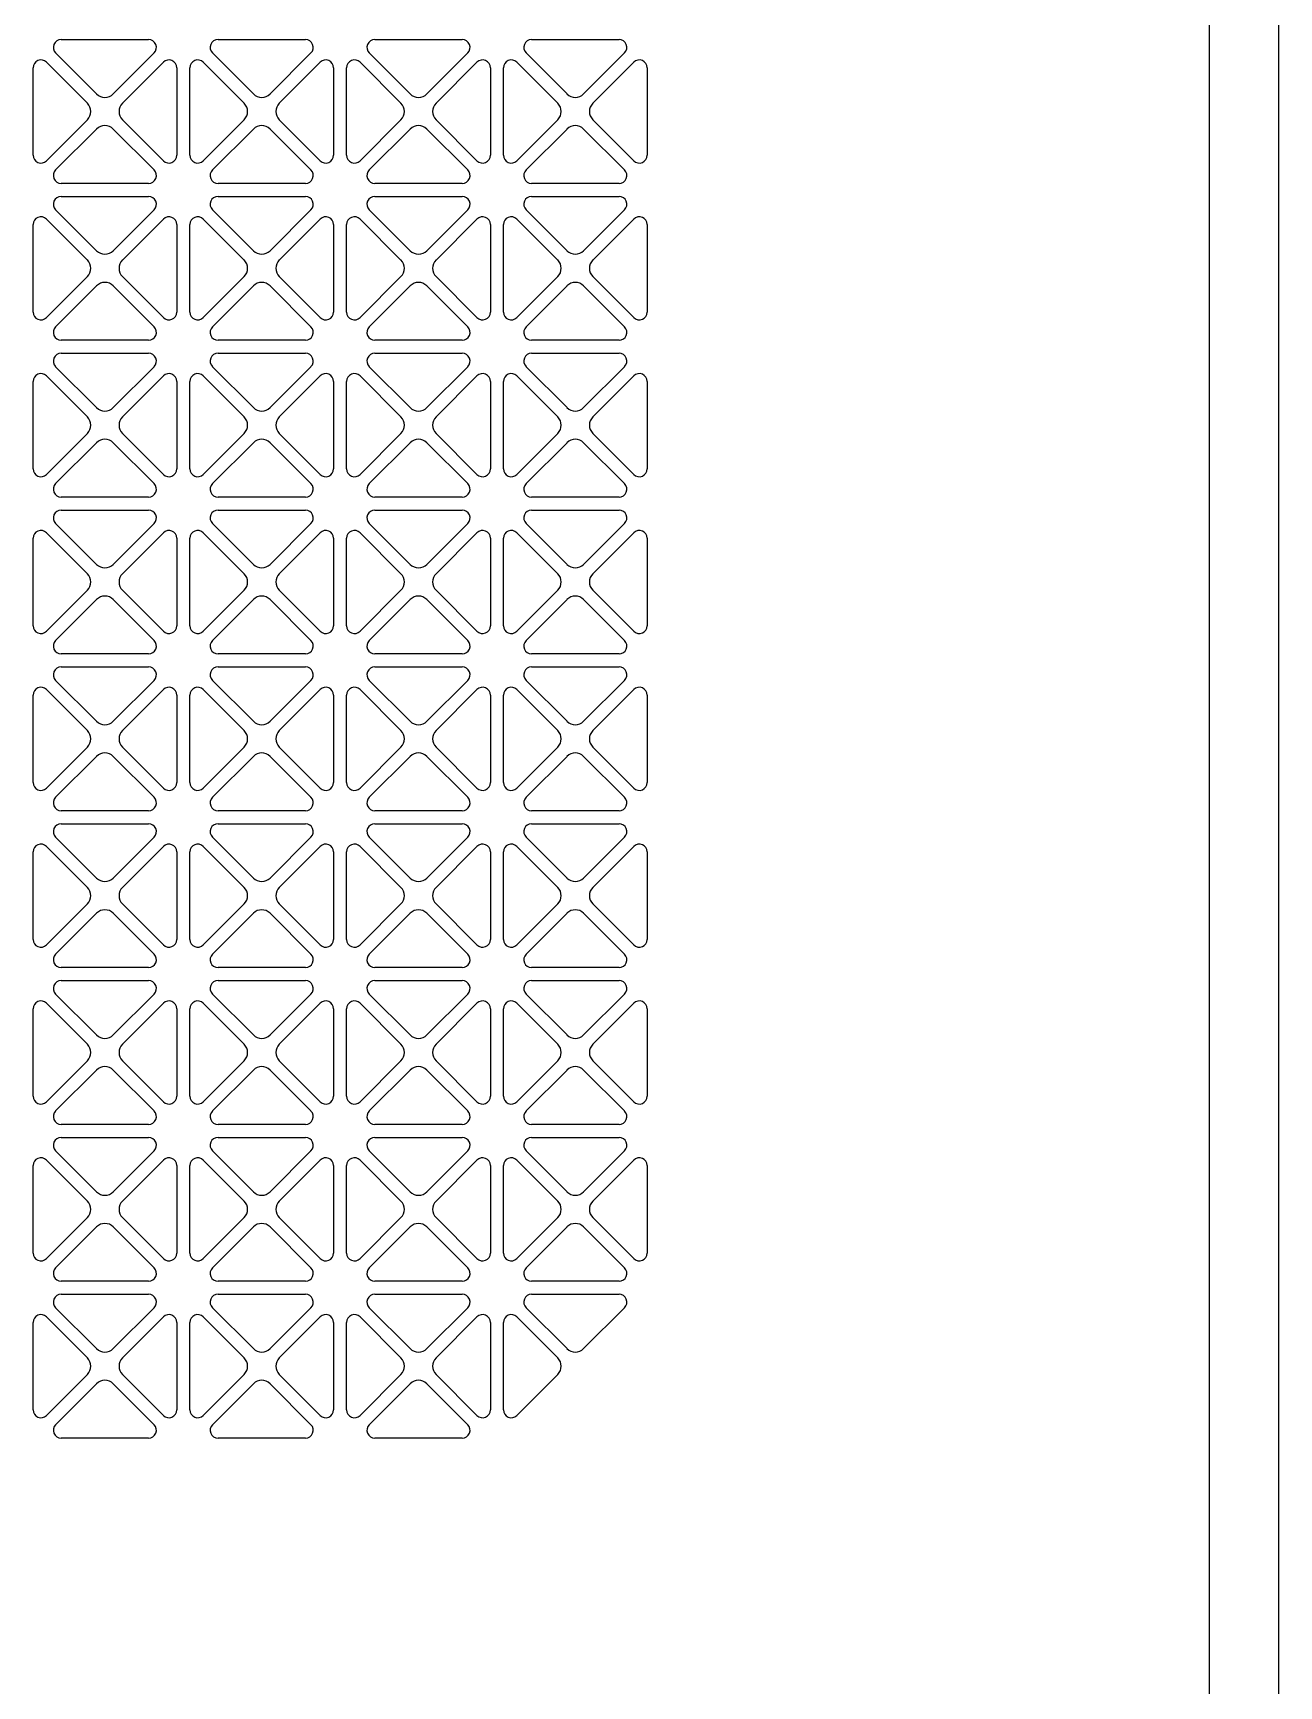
# Model space of a CAD drawing. Header units: millimetres. Extents: x 0 to 87554, y -20854 to 20404.
# Drawn here: x 50268.5 to 50459.2, y -3852.6 to -3599.7 of the extents above; entities that cross this region are included whole.
import ezdxf

# ---------------------------------------------------------------- set-up
doc = ezdxf.new("R2010")
doc.units = ezdxf.units.MM
doc.layers.get('0').update_dxf_attribs({"lineweight": 15})
for name, color, linetype in [('4215-12655_1_0', 7, 'Continuous'), ('4215-12661_1_0', 7, 'Continuous'), ('WANGKONG_0', 7, 'Continuous')]:
    doc.layers.add(name, color=color, linetype=linetype)

# ---------------------------------------------------------------- blocks, each defined once
blk = doc.blocks.new('e4tggg')
at = {"layer": '4215-12655_1_0', "color": 87, "linetype": 'Continuous'}
blk.add_line((1312.01, -712.7), (1312.01, 299.4), dxfattribs=at)
at = {"layer": '4215-12661_1_0', "color": 87, "linetype": 'Continuous'}
blk.add_line((1301.31, 300.8), (1301.31, -1712.2), dxfattribs=at)
at = {"layer": 'WANGKONG_0', "color": 87, "linetype": 'Continuous'}
for p, q in [((1125.62, 44.8), (1139, 44.8)), ((1149.62, 44.8), (1163, 44.8)), ((1173.62, 44.8), (1187, 44.8)), ((1197.62, 44.8), (1211, 44.8)), ((1121.31, 27.11), (1121.31, 40.49)), ((1123.36, 41.34), (1129.62, 35.07)), ((1131.04, 36.49), (1124.77, 42.75)), ((1139.85, 42.75), (1133.58, 36.49)), ((1135, 35.07), (1141.26, 41.34)), ((1143.31, 40.49), (1143.31, 27.11)), ((1145.31, 27.11), (1145.31, 40.49)), ((1147.36, 41.34), (1153.62, 35.07)), ((1155.04, 36.49), (1148.77, 42.75)), ((1163.85, 42.75), (1157.58, 36.49)), ((1159, 35.07), (1165.26, 41.34)), ((1167.31, 40.49), (1167.31, 27.11)), ((1169.31, 27.11), (1169.31, 40.49)), ((1171.36, 41.34), (1177.62, 35.07)), ((1179.04, 36.49), (1172.77, 42.75)), ((1187.85, 42.75), (1181.58, 36.49)), ((1183, 35.07), (1189.26, 41.34)), ((1191.31, 40.49), (1191.31, 27.11)), ((1193.31, 27.11), (1193.31, 40.49)), ((1195.36, 41.34), (1201.62, 35.07)), ((1203.04, 36.49), (1196.77, 42.75)), ((1211.85, 42.75), (1205.58, 36.49)), ((1207, 35.07), (1213.26, 41.34)), ((1215.31, 40.49), (1215.31, 27.11)), ((1129.62, 32.53), (1123.36, 26.26)), ((1124.77, 24.85), (1131.04, 31.11)), ((1133.58, 31.11), (1139.85, 24.85)), ((1141.26, 26.26), (1135, 32.53)), ((1153.62, 32.53), (1147.36, 26.26)), ((1148.77, 24.85), (1155.04, 31.11)), ((1157.58, 31.11), (1163.85, 24.85)), ((1165.26, 26.26), (1159, 32.53)), ((1177.62, 32.53), (1171.36, 26.26)), ((1172.77, 24.85), (1179.04, 31.11)), ((1181.58, 31.11), (1187.85, 24.85)), ((1189.26, 26.26), (1183, 32.53)), ((1201.62, 32.53), (1195.36, 26.26)), ((1196.77, 24.85), (1203.04, 31.11)), ((1205.58, 31.11), (1211.85, 24.85)), ((1213.26, 26.26), (1207, 32.53)), ((1139, 22.8), (1125.62, 22.8)), ((1163, 22.8), (1149.62, 22.8)), ((1187, 22.8), (1173.62, 22.8)), ((1211, 22.8), (1197.62, 22.8)), ((1125.62, 20.8), (1139, 20.8)), ((1149.62, 20.8), (1163, 20.8)), ((1173.62, 20.8), (1187, 20.8)), ((1197.62, 20.8), (1211, 20.8)), ((1131.04, 12.49), (1124.77, 18.75)), ((1139.85, 18.75), (1133.58, 12.49)), ((1155.04, 12.49), (1148.77, 18.75)), ((1163.85, 18.75), (1157.58, 12.49)), ((1179.04, 12.49), (1172.77, 18.75)), ((1187.85, 18.75), (1181.58, 12.49)), ((1203.04, 12.49), (1196.77, 18.75)), ((1211.85, 18.75), (1205.58, 12.49)), ((1121.31, 3.11), (1121.31, 16.49)), ((1123.36, 17.34), (1129.62, 11.07)), ((1135, 11.07), (1141.26, 17.34)), ((1143.31, 16.49), (1143.31, 3.11)), ((1145.31, 3.11), (1145.31, 16.49)), ((1147.36, 17.34), (1153.62, 11.07)), ((1159, 11.07), (1165.26, 17.34)), ((1167.31, 16.49), (1167.31, 3.11)), ((1169.31, 3.11), (1169.31, 16.49)), ((1171.36, 17.34), (1177.62, 11.07)), ((1183, 11.07), (1189.26, 17.34)), ((1191.31, 16.49), (1191.31, 3.11)), ((1193.31, 3.11), (1193.31, 16.49)), ((1195.36, 17.34), (1201.62, 11.07)), ((1207, 11.07), (1213.26, 17.34)), ((1215.31, 16.49), (1215.31, 3.11)), ((1129.62, 8.53), (1123.36, 2.26)), ((1141.26, 2.26), (1135, 8.53)), ((1153.62, 8.53), (1147.36, 2.26)), ((1165.26, 2.26), (1159, 8.53)), ((1177.62, 8.53), (1171.36, 2.26)), ((1189.26, 2.26), (1183, 8.53)), ((1201.62, 8.53), (1195.36, 2.26)), ((1213.26, 2.26), (1207, 8.53)), ((1124.77, 0.85), (1131.04, 7.11)), ((1133.58, 7.11), (1139.85, 0.85)), ((1148.77, 0.85), (1155.04, 7.11)), ((1157.58, 7.11), (1163.85, 0.85)), ((1172.77, 0.85), (1179.04, 7.11)), ((1181.58, 7.11), (1187.85, 0.85)), ((1196.77, 0.85), (1203.04, 7.11)), ((1205.58, 7.11), (1211.85, 0.85)), ((1139, -1.2), (1125.62, -1.2)), ((1163, -1.2), (1149.62, -1.2)), ((1187, -1.2), (1173.62, -1.2)), ((1211, -1.2), (1197.62, -1.2)), ((1125.62, -3.2), (1139, -3.2)), ((1149.62, -3.2), (1163, -3.2)), ((1173.62, -3.2), (1187, -3.2)), ((1197.62, -3.2), (1211, -3.2)), ((1121.31, -20.89), (1121.31, -7.51)), ((1123.36, -6.66), (1129.62, -12.93)), ((1131.04, -11.51), (1124.77, -5.25)), ((1139.85, -5.25), (1133.58, -11.51)), ((1135, -12.93), (1141.26, -6.66)), ((1143.31, -7.51), (1143.31, -20.89)), ((1145.31, -20.89), (1145.31, -7.51)), ((1147.36, -6.66), (1153.62, -12.93)), ((1155.04, -11.51), (1148.77, -5.25)), ((1163.85, -5.25), (1157.58, -11.51)), ((1159, -12.93), (1165.26, -6.66)), ((1167.31, -7.51), (1167.31, -20.89)), ((1169.31, -20.89), (1169.31, -7.51)), ((1171.36, -6.66), (1177.62, -12.93)), ((1179.04, -11.51), (1172.77, -5.25)), ((1187.85, -5.25), (1181.58, -11.51)), ((1183, -12.93), (1189.26, -6.66)), ((1191.31, -7.51), (1191.31, -20.89)), ((1193.31, -20.89), (1193.31, -7.51)), ((1195.36, -6.66), (1201.62, -12.93)), ((1203.04, -11.51), (1196.77, -5.25)), ((1211.85, -5.25), (1205.58, -11.51)), ((1207, -12.93), (1213.26, -6.66)), ((1215.31, -7.51), (1215.31, -20.89)), ((1129.62, -15.47), (1123.36, -21.74)), ((1124.77, -23.15), (1131.04, -16.89)), ((1133.58, -16.89), (1139.85, -23.15)), ((1141.26, -21.74), (1135, -15.47)), ((1153.62, -15.47), (1147.36, -21.74)), ((1148.77, -23.15), (1155.04, -16.89)), ((1157.58, -16.89), (1163.85, -23.15)), ((1165.26, -21.74), (1159, -15.47)), ((1177.62, -15.47), (1171.36, -21.74)), ((1172.77, -23.15), (1179.04, -16.89)), ((1181.58, -16.89), (1187.85, -23.15)), ((1189.26, -21.74), (1183, -15.47)), ((1201.62, -15.47), (1195.36, -21.74)), ((1196.77, -23.15), (1203.04, -16.89)), ((1205.58, -16.89), (1211.85, -23.15)), ((1213.26, -21.74), (1207, -15.47)), ((1139, -25.2), (1125.62, -25.2)), ((1163, -25.2), (1149.62, -25.2)), ((1187, -25.2), (1173.62, -25.2)), ((1211, -25.2), (1197.62, -25.2)), ((1125.62, -27.2), (1139, -27.2)), ((1149.62, -27.2), (1163, -27.2)), ((1173.62, -27.2), (1187, -27.2)), ((1197.62, -27.2), (1211, -27.2)), ((1131.04, -35.51), (1124.77, -29.25)), ((1139.85, -29.25), (1133.58, -35.51)), ((1155.04, -35.51), (1148.77, -29.25)), ((1163.85, -29.25), (1157.58, -35.51)), ((1179.04, -35.51), (1172.77, -29.25)), ((1187.85, -29.25), (1181.58, -35.51)), ((1203.04, -35.51), (1196.77, -29.25)), ((1211.85, -29.25), (1205.58, -35.51)), ((1121.31, -44.89), (1121.31, -31.51)), ((1123.36, -30.66), (1129.62, -36.93)), ((1135, -36.93), (1141.26, -30.66)), ((1143.31, -31.51), (1143.31, -44.89)), ((1145.31, -44.89), (1145.31, -31.51)), ((1147.36, -30.66), (1153.62, -36.93)), ((1159, -36.93), (1165.26, -30.66)), ((1167.31, -31.51), (1167.31, -44.89)), ((1169.31, -44.89), (1169.31, -31.51)), ((1171.36, -30.66), (1177.62, -36.93)), ((1183, -36.93), (1189.26, -30.66)), ((1191.31, -31.51), (1191.31, -44.89)), ((1193.31, -44.89), (1193.31, -31.51)), ((1195.36, -30.66), (1201.62, -36.93)), ((1207, -36.93), (1213.26, -30.66)), ((1215.31, -31.51), (1215.31, -44.89)), ((1129.62, -39.47), (1123.36, -45.74)), ((1141.26, -45.74), (1135, -39.47)), ((1153.62, -39.47), (1147.36, -45.74)), ((1165.26, -45.74), (1159, -39.47)), ((1177.62, -39.47), (1171.36, -45.74)), ((1189.26, -45.74), (1183, -39.47)), ((1201.62, -39.47), (1195.36, -45.74)), ((1213.26, -45.74), (1207, -39.47)), ((1124.77, -47.15), (1131.04, -40.89)), ((1133.58, -40.89), (1139.85, -47.15)), ((1148.77, -47.15), (1155.04, -40.89)), ((1157.58, -40.89), (1163.85, -47.15)), ((1172.77, -47.15), (1179.04, -40.89)), ((1181.58, -40.89), (1187.85, -47.15)), ((1196.77, -47.15), (1203.04, -40.89)), ((1205.58, -40.89), (1211.85, -47.15)), ((1139, -49.2), (1125.62, -49.2)), ((1163, -49.2), (1149.62, -49.2)), ((1187, -49.2), (1173.62, -49.2)), ((1211, -49.2), (1197.62, -49.2)), ((1125.62, -51.2), (1139, -51.2)), ((1149.62, -51.2), (1163, -51.2)), ((1173.62, -51.2), (1187, -51.2)), ((1197.62, -51.2), (1211, -51.2)), ((1121.31, -68.89), (1121.31, -55.51)), ((1123.36, -54.66), (1129.62, -60.93)), ((1131.04, -59.51), (1124.77, -53.25)), ((1139.85, -53.25), (1133.58, -59.51)), ((1135, -60.93), (1141.26, -54.66)), ((1143.31, -55.51), (1143.31, -68.89)), ((1145.31, -68.89), (1145.31, -55.51)), ((1147.36, -54.66), (1153.62, -60.93)), ((1155.04, -59.51), (1148.77, -53.25)), ((1163.85, -53.25), (1157.58, -59.51)), ((1159, -60.93), (1165.26, -54.66)), ((1167.31, -55.51), (1167.31, -68.89)), ((1169.31, -68.89), (1169.31, -55.51)), ((1171.36, -54.66), (1177.62, -60.93)), ((1179.04, -59.51), (1172.77, -53.25)), ((1187.85, -53.25), (1181.58, -59.51)), ((1183, -60.93), (1189.26, -54.66)), ((1191.31, -55.51), (1191.31, -68.89)), ((1193.31, -68.89), (1193.31, -55.51)), ((1195.36, -54.66), (1201.62, -60.93)), ((1203.04, -59.51), (1196.77, -53.25)), ((1211.85, -53.25), (1205.58, -59.51)), ((1207, -60.93), (1213.26, -54.66)), ((1215.31, -55.51), (1215.31, -68.89)), ((1129.62, -63.47), (1123.36, -69.74)), ((1124.77, -71.15), (1131.04, -64.89)), ((1133.58, -64.89), (1139.85, -71.15)), ((1141.26, -69.74), (1135, -63.47)), ((1153.62, -63.47), (1147.36, -69.74)), ((1148.77, -71.15), (1155.04, -64.89)), ((1157.58, -64.89), (1163.85, -71.15)), ((1165.26, -69.74), (1159, -63.47)), ((1177.62, -63.47), (1171.36, -69.74)), ((1172.77, -71.15), (1179.04, -64.89)), ((1181.58, -64.89), (1187.85, -71.15)), ((1189.26, -69.74), (1183, -63.47)), ((1201.62, -63.47), (1195.36, -69.74)), ((1196.77, -71.15), (1203.04, -64.89)), ((1205.58, -64.89), (1211.85, -71.15)), ((1213.26, -69.74), (1207, -63.47)), ((1139, -73.2), (1125.62, -73.2)), ((1163, -73.2), (1149.62, -73.2)), ((1187, -73.2), (1173.62, -73.2)), ((1211, -73.2), (1197.62, -73.2)), ((1125.62, -75.2), (1139, -75.2)), ((1149.62, -75.2), (1163, -75.2)), ((1173.62, -75.2), (1187, -75.2)), ((1197.62, -75.2), (1211, -75.2)), ((1131.04, -83.51), (1124.77, -77.25)), ((1139.85, -77.25), (1133.58, -83.51)), ((1155.04, -83.51), (1148.77, -77.25)), ((1163.85, -77.25), (1157.58, -83.51)), ((1179.04, -83.51), (1172.77, -77.25)), ((1187.85, -77.25), (1181.58, -83.51)), ((1203.04, -83.51), (1196.77, -77.25)), ((1211.85, -77.25), (1205.58, -83.51)), ((1121.31, -92.89), (1121.31, -79.51)), ((1123.36, -78.66), (1129.62, -84.93)), ((1135, -84.93), (1141.26, -78.66)), ((1143.31, -79.51), (1143.31, -92.89)), ((1145.31, -92.89), (1145.31, -79.51)), ((1147.36, -78.66), (1153.62, -84.93)), ((1159, -84.93), (1165.26, -78.66)), ((1167.31, -79.51), (1167.31, -92.89)), ((1169.31, -92.89), (1169.31, -79.51)), ((1171.36, -78.66), (1177.62, -84.93)), ((1183, -84.93), (1189.26, -78.66)), ((1191.31, -79.51), (1191.31, -92.89)), ((1193.31, -92.89), (1193.31, -79.51)), ((1195.36, -78.66), (1201.62, -84.93)), ((1207, -84.93), (1213.26, -78.66)), ((1215.31, -79.51), (1215.31, -92.89)), ((1129.62, -87.47), (1123.36, -93.74)), ((1141.26, -93.74), (1135, -87.47)), ((1153.62, -87.47), (1147.36, -93.74)), ((1165.26, -93.74), (1159, -87.47)), ((1177.62, -87.47), (1171.36, -93.74)), ((1189.26, -93.74), (1183, -87.47)), ((1201.62, -87.47), (1195.36, -93.74)), ((1213.26, -93.74), (1207, -87.47)), ((1124.77, -95.15), (1131.04, -88.89)), ((1133.58, -88.89), (1139.85, -95.15)), ((1148.77, -95.15), (1155.04, -88.89)), ((1157.58, -88.89), (1163.85, -95.15)), ((1172.77, -95.15), (1179.04, -88.89)), ((1181.58, -88.89), (1187.85, -95.15)), ((1196.77, -95.15), (1203.04, -88.89)), ((1205.58, -88.89), (1211.85, -95.15)), ((1139, -97.2), (1125.62, -97.2)), ((1163, -97.2), (1149.62, -97.2)), ((1187, -97.2), (1173.62, -97.2)), ((1211, -97.2), (1197.62, -97.2)), ((1125.62, -99.2), (1139, -99.2)), ((1149.62, -99.2), (1163, -99.2)), ((1173.62, -99.2), (1187, -99.2)), ((1197.62, -99.2), (1211, -99.2)), ((1121.31, -116.89), (1121.31, -103.51)), ((1123.36, -102.66), (1129.62, -108.93)), ((1131.04, -107.51), (1124.77, -101.25)), ((1139.85, -101.25), (1133.58, -107.51)), ((1135, -108.93), (1141.26, -102.66)), ((1143.31, -103.51), (1143.31, -116.89)), ((1145.31, -116.89), (1145.31, -103.51)), ((1147.36, -102.66), (1153.62, -108.93)), ((1155.04, -107.51), (1148.77, -101.25)), ((1163.85, -101.25), (1157.58, -107.51)), ((1159, -108.93), (1165.26, -102.66)), ((1167.31, -103.51), (1167.31, -116.89)), ((1169.31, -116.89), (1169.31, -103.51)), ((1171.36, -102.66), (1177.62, -108.93)), ((1179.04, -107.51), (1172.77, -101.25)), ((1187.85, -101.25), (1181.58, -107.51)), ((1183, -108.93), (1189.26, -102.66)), ((1191.31, -103.51), (1191.31, -116.89)), ((1193.31, -116.89), (1193.31, -103.51)), ((1195.36, -102.66), (1201.62, -108.93)), ((1203.04, -107.51), (1196.77, -101.25)), ((1211.85, -101.25), (1205.58, -107.51)), ((1207, -108.93), (1213.26, -102.66)), ((1215.31, -103.51), (1215.31, -116.89)), ((1129.62, -111.47), (1123.36, -117.74)), ((1124.77, -119.15), (1131.04, -112.89)), ((1133.58, -112.89), (1139.85, -119.15)), ((1141.26, -117.74), (1135, -111.47)), ((1153.62, -111.47), (1147.36, -117.74)), ((1148.77, -119.15), (1155.04, -112.89)), ((1157.58, -112.89), (1163.85, -119.15)), ((1165.26, -117.74), (1159, -111.47)), ((1177.62, -111.47), (1171.36, -117.74)), ((1172.77, -119.15), (1179.04, -112.89)), ((1181.58, -112.89), (1187.85, -119.15)), ((1189.26, -117.74), (1183, -111.47)), ((1201.62, -111.47), (1195.36, -117.74)), ((1196.77, -119.15), (1203.04, -112.89)), ((1205.58, -112.89), (1211.85, -119.15)), ((1213.26, -117.74), (1207, -111.47)), ((1139, -121.2), (1125.62, -121.2)), ((1163, -121.2), (1149.62, -121.2)), ((1187, -121.2), (1173.62, -121.2)), ((1211, -121.2), (1197.62, -121.2)), ((1125.62, -123.2), (1139, -123.2)), ((1149.62, -123.2), (1163, -123.2)), ((1173.62, -123.2), (1187, -123.2)), ((1197.62, -123.2), (1211, -123.2)), ((1131.04, -131.51), (1124.77, -125.25)), ((1139.85, -125.25), (1133.58, -131.51)), ((1155.04, -131.51), (1148.77, -125.25)), ((1163.85, -125.25), (1157.58, -131.51)), ((1179.04, -131.51), (1172.77, -125.25)), ((1187.85, -125.25), (1181.58, -131.51)), ((1203.04, -131.51), (1196.77, -125.25)), ((1211.85, -125.25), (1205.58, -131.51)), ((1121.31, -140.89), (1121.31, -127.51)), ((1123.36, -126.66), (1129.62, -132.93)), ((1135, -132.93), (1141.26, -126.66)), ((1143.31, -127.51), (1143.31, -140.89)), ((1145.31, -140.89), (1145.31, -127.51)), ((1147.36, -126.66), (1153.62, -132.93)), ((1159, -132.93), (1165.26, -126.66)), ((1167.31, -127.51), (1167.31, -140.89)), ((1169.31, -140.89), (1169.31, -127.51)), ((1171.36, -126.66), (1177.62, -132.93)), ((1183, -132.93), (1189.26, -126.66)), ((1191.31, -127.51), (1191.31, -140.89)), ((1193.31, -140.89), (1193.31, -127.51)), ((1195.36, -126.66), (1201.62, -132.93)), ((1207, -132.93), (1213.26, -126.66)), ((1215.31, -127.51), (1215.31, -140.89)), ((1129.62, -135.47), (1123.36, -141.74)), ((1141.26, -141.74), (1135, -135.47)), ((1153.62, -135.47), (1147.36, -141.74)), ((1165.26, -141.74), (1159, -135.47)), ((1177.62, -135.47), (1171.36, -141.74)), ((1189.26, -141.74), (1183, -135.47)), ((1201.62, -135.47), (1195.36, -141.74)), ((1213.26, -141.74), (1207, -135.47)), ((1124.77, -143.15), (1131.04, -136.89)), ((1133.58, -136.89), (1139.85, -143.15)), ((1148.77, -143.15), (1155.04, -136.89)), ((1157.58, -136.89), (1163.85, -143.15)), ((1172.77, -143.15), (1179.04, -136.89)), ((1181.58, -136.89), (1187.85, -143.15)), ((1196.77, -143.15), (1203.04, -136.89)), ((1205.58, -136.89), (1211.85, -143.15)), ((1139, -145.2), (1125.62, -145.2)), ((1163, -145.2), (1149.62, -145.2)), ((1187, -145.2), (1173.62, -145.2)), ((1211, -145.2), (1197.62, -145.2)), ((1125.62, -147.2), (1139, -147.2)), ((1149.62, -147.2), (1163, -147.2)), ((1173.62, -147.2), (1187, -147.2)), ((1197.62, -147.2), (1211, -147.2)), ((1121.31, -164.89), (1121.31, -151.51)), ((1123.36, -150.66), (1129.62, -156.93)), ((1131.04, -155.51), (1124.77, -149.25)), ((1139.85, -149.25), (1133.58, -155.51)), ((1135, -156.93), (1141.26, -150.66)), ((1143.31, -151.51), (1143.31, -164.89)), ((1145.31, -164.89), (1145.31, -151.51)), ((1147.36, -150.66), (1153.62, -156.93)), ((1155.04, -155.51), (1148.77, -149.25)), ((1163.85, -149.25), (1157.58, -155.51)), ((1159, -156.93), (1165.26, -150.66)), ((1167.31, -151.51), (1167.31, -164.89)), ((1169.31, -164.89), (1169.31, -151.51)), ((1171.36, -150.66), (1177.62, -156.93)), ((1179.04, -155.51), (1172.77, -149.25)), ((1187.85, -149.25), (1181.58, -155.51)), ((1183, -156.93), (1189.26, -150.66)), ((1191.31, -151.51), (1191.31, -164.89)), ((1193.31, -164.89), (1193.31, -151.51)), ((1195.36, -150.66), (1201.62, -156.93)), ((1203.04, -155.51), (1196.77, -149.25)), ((1211.85, -149.25), (1205.58, -155.51)), ((1129.62, -159.47), (1123.36, -165.74)), ((1124.77, -167.15), (1131.04, -160.89)), ((1133.58, -160.89), (1139.85, -167.15)), ((1141.26, -165.74), (1135, -159.47)), ((1153.62, -159.47), (1147.36, -165.74)), ((1148.77, -167.15), (1155.04, -160.89)), ((1157.58, -160.89), (1163.85, -167.15)), ((1165.26, -165.74), (1159, -159.47)), ((1177.62, -159.47), (1171.36, -165.74)), ((1172.77, -167.15), (1179.04, -160.89)), ((1181.58, -160.89), (1187.85, -167.15)), ((1189.26, -165.74), (1183, -159.47)), ((1201.62, -159.47), (1195.36, -165.74)), ((1139, -169.2), (1125.62, -169.2)), ((1163, -169.2), (1149.62, -169.2)), ((1187, -169.2), (1173.62, -169.2))]:
    blk.add_line(p, q, dxfattribs=at)
for centre, radius, start, end in [((1125.62, 43.6), 1.2, 90, 225), ((1139, 43.6), 1.2, 315, 90), ((1149.62, 43.6), 1.2, 90, 225), ((1163, 43.6), 1.2, 315, 90), ((1173.62, 43.6), 1.2, 90, 225), ((1187, 43.6), 1.2, 315, 90), ((1197.62, 43.6), 1.2, 90, 225), ((1211, 43.6), 1.2, 315, 90), ((1122.51, 40.49), 1.2, 45, 180), ((1142.11, 40.49), 1.2, 0, 135), ((1146.51, 40.49), 1.2, 45, 180), ((1166.11, 40.49), 1.2, 0, 135), ((1170.51, 40.49), 1.2, 45, 180), ((1190.11, 40.49), 1.2, 0, 135), ((1194.51, 40.49), 1.2, 45, 180), ((1214.11, 40.49), 1.2, 0, 135), ((1132.31, 37.76), 1.8, 225, 315), ((1156.31, 37.76), 1.8, 225, 315), ((1180.31, 37.76), 1.8, 225, 315), ((1204.31, 37.76), 1.8, 225, 315), ((1128.35, 33.8), 1.8, 315, 45), ((1136.27, 33.8), 1.8, 135, 225), ((1152.35, 33.8), 1.8, 315, 45), ((1160.27, 33.8), 1.8, 135, 225), ((1176.35, 33.8), 1.8, 315, 45), ((1184.27, 33.8), 1.8, 135, 225), ((1200.35, 33.8), 1.8, 315, 45), ((1208.27, 33.8), 1.8, 135, 225), ((1132.31, 29.84), 1.8, 45, 135), ((1156.31, 29.84), 1.8, 45, 135), ((1180.31, 29.84), 1.8, 45, 135), ((1204.31, 29.84), 1.8, 45, 135), ((1122.51, 27.11), 1.2, 180, 315), ((1142.11, 27.11), 1.2, 225, 0), ((1146.51, 27.11), 1.2, 180, 315), ((1166.11, 27.11), 1.2, 225, 0), ((1170.51, 27.11), 1.2, 180, 315), ((1190.11, 27.11), 1.2, 225, 0), ((1194.51, 27.11), 1.2, 180, 315), ((1214.11, 27.11), 1.2, 225, 0), ((1125.62, 24), 1.2, 135, 270), ((1139, 24), 1.2, 270, 45), ((1149.62, 24), 1.2, 135, 270), ((1163, 24), 1.2, 270, 45), ((1173.62, 24), 1.2, 135, 270), ((1187, 24), 1.2, 270, 45), ((1197.62, 24), 1.2, 135, 270), ((1211, 24), 1.2, 270, 45), ((1125.62, 19.6), 1.2, 90, 225), ((1139, 19.6), 1.2, 315, 90), ((1149.62, 19.6), 1.2, 90, 225), ((1163, 19.6), 1.2, 315, 90), ((1173.62, 19.6), 1.2, 90, 225), ((1187, 19.6), 1.2, 315, 90), ((1197.62, 19.6), 1.2, 90, 225), ((1211, 19.6), 1.2, 315, 90), ((1122.51, 16.49), 1.2, 45, 180), ((1142.11, 16.49), 1.2, 0, 135), ((1146.51, 16.49), 1.2, 45, 180), ((1166.11, 16.49), 1.2, 0, 135), ((1170.51, 16.49), 1.2, 45, 180), ((1190.11, 16.49), 1.2, 0, 135), ((1194.51, 16.49), 1.2, 45, 180), ((1214.11, 16.49), 1.2, 0, 135), ((1128.35, 9.8), 1.8, 315, 45), ((1132.31, 13.76), 1.8, 225, 315), ((1136.27, 9.8), 1.8, 135, 225), ((1152.35, 9.8), 1.8, 315, 45), ((1156.31, 13.76), 1.8, 225, 315), ((1160.27, 9.8), 1.8, 135, 225), ((1176.35, 9.8), 1.8, 315, 45), ((1180.31, 13.76), 1.8, 225, 315), ((1184.27, 9.8), 1.8, 135, 225), ((1200.35, 9.8), 1.8, 315, 45), ((1204.31, 13.76), 1.8, 225, 315), ((1208.27, 9.8), 1.8, 135, 225), ((1132.31, 5.84), 1.8, 45, 135), ((1156.31, 5.84), 1.8, 45, 135), ((1180.31, 5.84), 1.8, 45, 135), ((1204.31, 5.84), 1.8, 45, 135), ((1122.51, 3.11), 1.2, 180, 315), ((1142.11, 3.11), 1.2, 225, 0), ((1146.51, 3.11), 1.2, 180, 315), ((1166.11, 3.11), 1.2, 225, 0), ((1170.51, 3.11), 1.2, 180, 315), ((1190.11, 3.11), 1.2, 225, 0), ((1194.51, 3.11), 1.2, 180, 315), ((1214.11, 3.11), 1.2, 225, 0), ((1125.62, 0), 1.2, 135, 270), ((1139, 0), 1.2, 270, 45), ((1149.62, 0), 1.2, 135, 270), ((1163, 0), 1.2, 270, 45), ((1173.62, 0), 1.2, 135, 270), ((1187, 0), 1.2, 270, 45), ((1197.62, 0), 1.2, 135, 270), ((1211, 0), 1.2, 270, 45), ((1125.62, -4.4), 1.2, 90, 225), ((1139, -4.4), 1.2, 315, 90), ((1149.62, -4.4), 1.2, 90, 225), ((1163, -4.4), 1.2, 315, 90), ((1173.62, -4.4), 1.2, 90, 225), ((1187, -4.4), 1.2, 315, 90), ((1197.62, -4.4), 1.2, 90, 225), ((1211, -4.4), 1.2, 315, 90), ((1122.51, -7.51), 1.2, 45, 180), ((1142.11, -7.51), 1.2, 0, 135), ((1146.51, -7.51), 1.2, 45, 180), ((1166.11, -7.51), 1.2, 0, 135), ((1170.51, -7.51), 1.2, 45, 180), ((1190.11, -7.51), 1.2, 0, 135), ((1194.51, -7.51), 1.2, 45, 180), ((1214.11, -7.51), 1.2, 0, 135), ((1132.31, -10.24), 1.8, 225, 315), ((1156.31, -10.24), 1.8, 225, 315), ((1180.31, -10.24), 1.8, 225, 315), ((1204.31, -10.24), 1.8, 225, 315), ((1128.35, -14.2), 1.8, 315, 45), ((1136.27, -14.2), 1.8, 135, 225), ((1152.35, -14.2), 1.8, 315, 45), ((1160.27, -14.2), 1.8, 135, 225), ((1176.35, -14.2), 1.8, 315, 45), ((1184.27, -14.2), 1.8, 135, 225), ((1200.35, -14.2), 1.8, 315, 45), ((1208.27, -14.2), 1.8, 135, 225), ((1132.31, -18.16), 1.8, 45, 135), ((1156.31, -18.16), 1.8, 45, 135), ((1180.31, -18.16), 1.8, 45, 135), ((1204.31, -18.16), 1.8, 45, 135), ((1122.51, -20.89), 1.2, 180, 315), ((1142.11, -20.89), 1.2, 225, 0), ((1146.51, -20.89), 1.2, 180, 315), ((1166.11, -20.89), 1.2, 225, 0), ((1170.51, -20.89), 1.2, 180, 315), ((1190.11, -20.89), 1.2, 225, 0), ((1194.51, -20.89), 1.2, 180, 315), ((1214.11, -20.89), 1.2, 225, 0), ((1125.62, -24), 1.2, 135, 270), ((1139, -24), 1.2, 270, 45), ((1149.62, -24), 1.2, 135, 270), ((1163, -24), 1.2, 270, 45), ((1173.62, -24), 1.2, 135, 270), ((1187, -24), 1.2, 270, 45), ((1197.62, -24), 1.2, 135, 270), ((1211, -24), 1.2, 270, 45), ((1125.62, -28.4), 1.2, 90, 225), ((1139, -28.4), 1.2, 315, 90), ((1149.62, -28.4), 1.2, 90, 225), ((1163, -28.4), 1.2, 315, 90), ((1173.62, -28.4), 1.2, 90, 225), ((1187, -28.4), 1.2, 315, 90), ((1197.62, -28.4), 1.2, 90, 225), ((1211, -28.4), 1.2, 315, 90), ((1122.51, -31.51), 1.2, 45, 180), ((1142.11, -31.51), 1.2, 0, 135), ((1146.51, -31.51), 1.2, 45, 180), ((1166.11, -31.51), 1.2, 0, 135), ((1170.51, -31.51), 1.2, 45, 180), ((1190.11, -31.51), 1.2, 0, 135), ((1194.51, -31.51), 1.2, 45, 180), ((1214.11, -31.51), 1.2, 0, 135), ((1128.35, -38.2), 1.8, 315, 45), ((1132.31, -34.24), 1.8, 225, 315), ((1136.27, -38.2), 1.8, 135, 225), ((1152.35, -38.2), 1.8, 315, 45), ((1156.31, -34.24), 1.8, 225, 315), ((1160.27, -38.2), 1.8, 135, 225), ((1176.35, -38.2), 1.8, 315, 45), ((1180.31, -34.24), 1.8, 225, 315), ((1184.27, -38.2), 1.8, 135, 225), ((1200.35, -38.2), 1.8, 315, 45), ((1204.31, -34.24), 1.8, 225, 315), ((1208.27, -38.2), 1.8, 135, 225), ((1132.31, -42.16), 1.8, 45, 135), ((1156.31, -42.16), 1.8, 45, 135), ((1180.31, -42.16), 1.8, 45, 135), ((1204.31, -42.16), 1.8, 45, 135), ((1122.51, -44.89), 1.2, 180, 315), ((1142.11, -44.89), 1.2, 225, 0), ((1146.51, -44.89), 1.2, 180, 315), ((1166.11, -44.89), 1.2, 225, 0), ((1170.51, -44.89), 1.2, 180, 315), ((1190.11, -44.89), 1.2, 225, 0), ((1194.51, -44.89), 1.2, 180, 315), ((1214.11, -44.89), 1.2, 225, 0), ((1125.62, -48), 1.2, 135, 270), ((1139, -48), 1.2, 270, 45), ((1149.62, -48), 1.2, 135, 270), ((1163, -48), 1.2, 270, 45), ((1173.62, -48), 1.2, 135, 270), ((1187, -48), 1.2, 270, 45), ((1197.62, -48), 1.2, 135, 270), ((1211, -48), 1.2, 270, 45), ((1125.62, -52.4), 1.2, 90, 225), ((1139, -52.4), 1.2, 315, 90), ((1149.62, -52.4), 1.2, 90, 225), ((1163, -52.4), 1.2, 315, 90), ((1173.62, -52.4), 1.2, 90, 225), ((1187, -52.4), 1.2, 315, 90), ((1197.62, -52.4), 1.2, 90, 225), ((1211, -52.4), 1.2, 315, 90), ((1122.51, -55.51), 1.2, 45, 180), ((1142.11, -55.51), 1.2, 0, 135), ((1146.51, -55.51), 1.2, 45, 180), ((1166.11, -55.51), 1.2, 0, 135), ((1170.51, -55.51), 1.2, 45, 180), ((1190.11, -55.51), 1.2, 0, 135), ((1194.51, -55.51), 1.2, 45, 180), ((1214.11, -55.51), 1.2, 0, 135), ((1132.31, -58.24), 1.8, 225, 315), ((1156.31, -58.24), 1.8, 225, 315), ((1180.31, -58.24), 1.8, 225, 315), ((1204.31, -58.24), 1.8, 225, 315), ((1128.35, -62.2), 1.8, 315, 45), ((1136.27, -62.2), 1.8, 135, 225), ((1152.35, -62.2), 1.8, 315, 45), ((1160.27, -62.2), 1.8, 135, 225), ((1176.35, -62.2), 1.8, 315, 45), ((1184.27, -62.2), 1.8, 135, 225), ((1200.35, -62.2), 1.8, 315, 45), ((1208.27, -62.2), 1.8, 135, 225), ((1132.31, -66.16), 1.8, 45, 135), ((1156.31, -66.16), 1.8, 45, 135), ((1180.31, -66.16), 1.8, 45, 135), ((1204.31, -66.16), 1.8, 45, 135), ((1122.51, -68.89), 1.2, 180, 315), ((1142.11, -68.89), 1.2, 225, 0), ((1146.51, -68.89), 1.2, 180, 315), ((1166.11, -68.89), 1.2, 225, 0), ((1170.51, -68.89), 1.2, 180, 315), ((1190.11, -68.89), 1.2, 225, 0), ((1194.51, -68.89), 1.2, 180, 315), ((1214.11, -68.89), 1.2, 225, 0), ((1125.62, -72), 1.2, 135, 270), ((1139, -72), 1.2, 270, 45), ((1149.62, -72), 1.2, 135, 270), ((1163, -72), 1.2, 270, 45), ((1173.62, -72), 1.2, 135, 270), ((1187, -72), 1.2, 270, 45), ((1197.62, -72), 1.2, 135, 270), ((1211, -72), 1.2, 270, 45), ((1125.62, -76.4), 1.2, 90, 225), ((1139, -76.4), 1.2, 315, 90), ((1149.62, -76.4), 1.2, 90, 225), ((1163, -76.4), 1.2, 315, 90), ((1173.62, -76.4), 1.2, 90, 225), ((1187, -76.4), 1.2, 315, 90), ((1197.62, -76.4), 1.2, 90, 225), ((1211, -76.4), 1.2, 315, 90), ((1122.51, -79.51), 1.2, 45, 180), ((1142.11, -79.51), 1.2, 0, 135), ((1146.51, -79.51), 1.2, 45, 180), ((1166.11, -79.51), 1.2, 0, 135), ((1170.51, -79.51), 1.2, 45, 180), ((1190.11, -79.51), 1.2, 0, 135), ((1194.51, -79.51), 1.2, 45, 180), ((1214.11, -79.51), 1.2, 0, 135), ((1128.35, -86.2), 1.8, 315, 45), ((1132.31, -82.24), 1.8, 225, 315), ((1136.27, -86.2), 1.8, 135, 225), ((1152.35, -86.2), 1.8, 315, 45), ((1156.31, -82.24), 1.8, 225, 315), ((1160.27, -86.2), 1.8, 135, 225), ((1176.35, -86.2), 1.8, 315, 45), ((1180.31, -82.24), 1.8, 225, 315), ((1184.27, -86.2), 1.8, 135, 225), ((1200.35, -86.2), 1.8, 315, 45), ((1204.31, -82.24), 1.8, 225, 315), ((1208.27, -86.2), 1.8, 135, 225), ((1132.31, -90.16), 1.8, 45, 135), ((1156.31, -90.16), 1.8, 45, 135), ((1180.31, -90.16), 1.8, 45, 135), ((1204.31, -90.16), 1.8, 45, 135), ((1122.51, -92.89), 1.2, 180, 315), ((1142.11, -92.89), 1.2, 225, 0), ((1146.51, -92.89), 1.2, 180, 315), ((1166.11, -92.89), 1.2, 225, 0), ((1170.51, -92.89), 1.2, 180, 315), ((1190.11, -92.89), 1.2, 225, 0), ((1194.51, -92.89), 1.2, 180, 315), ((1214.11, -92.89), 1.2, 225, 0), ((1125.62, -96), 1.2, 135, 270), ((1139, -96), 1.2, 270, 45), ((1149.62, -96), 1.2, 135, 270), ((1163, -96), 1.2, 270, 45), ((1173.62, -96), 1.2, 135, 270), ((1187, -96), 1.2, 270, 45), ((1197.62, -96), 1.2, 135, 270), ((1211, -96), 1.2, 270, 45), ((1125.62, -100.4), 1.2, 90, 225), ((1139, -100.4), 1.2, 315, 90), ((1149.62, -100.4), 1.2, 90, 225), ((1163, -100.4), 1.2, 315, 90), ((1173.62, -100.4), 1.2, 90, 225), ((1187, -100.4), 1.2, 315, 90), ((1197.62, -100.4), 1.2, 90, 225), ((1211, -100.4), 1.2, 315, 90), ((1122.51, -103.51), 1.2, 45, 180), ((1142.11, -103.51), 1.2, 0, 135), ((1146.51, -103.51), 1.2, 45, 180), ((1166.11, -103.51), 1.2, 0, 135), ((1170.51, -103.51), 1.2, 45, 180), ((1190.11, -103.51), 1.2, 0, 135), ((1194.51, -103.51), 1.2, 45, 180), ((1214.11, -103.51), 1.2, 0, 135), ((1132.31, -106.24), 1.8, 225, 315), ((1156.31, -106.24), 1.8, 225, 315), ((1180.31, -106.24), 1.8, 225, 315), ((1204.31, -106.24), 1.8, 225, 315), ((1128.35, -110.2), 1.8, 315, 45), ((1136.27, -110.2), 1.8, 135, 225), ((1152.35, -110.2), 1.8, 315, 45), ((1160.27, -110.2), 1.8, 135, 225), ((1176.35, -110.2), 1.8, 315, 45), ((1184.27, -110.2), 1.8, 135, 225), ((1200.35, -110.2), 1.8, 315, 45), ((1208.27, -110.2), 1.8, 135, 225), ((1132.31, -114.16), 1.8, 45, 135), ((1156.31, -114.16), 1.8, 45, 135), ((1180.31, -114.16), 1.8, 45, 135), ((1204.31, -114.16), 1.8, 45, 135), ((1122.51, -116.89), 1.2, 180, 315), ((1142.11, -116.89), 1.2, 225, 0), ((1146.51, -116.89), 1.2, 180, 315), ((1166.11, -116.89), 1.2, 225, 0), ((1170.51, -116.89), 1.2, 180, 315), ((1190.11, -116.89), 1.2, 225, 0), ((1194.51, -116.89), 1.2, 180, 315), ((1214.11, -116.89), 1.2, 225, 0), ((1125.62, -120), 1.2, 135, 270), ((1139, -120), 1.2, 270, 45), ((1149.62, -120), 1.2, 135, 270), ((1163, -120), 1.2, 270, 45), ((1173.62, -120), 1.2, 135, 270), ((1187, -120), 1.2, 270, 45), ((1197.62, -120), 1.2, 135, 270), ((1211, -120), 1.2, 270, 45), ((1125.62, -124.4), 1.2, 90, 225), ((1139, -124.4), 1.2, 315, 90), ((1149.62, -124.4), 1.2, 90, 225), ((1163, -124.4), 1.2, 315, 90), ((1173.62, -124.4), 1.2, 90, 225), ((1187, -124.4), 1.2, 315, 90), ((1197.62, -124.4), 1.2, 90, 225), ((1211, -124.4), 1.2, 315, 90), ((1122.51, -127.51), 1.2, 45, 180), ((1142.11, -127.51), 1.2, 0, 135), ((1146.51, -127.51), 1.2, 45, 180), ((1166.11, -127.51), 1.2, 0, 135), ((1170.51, -127.51), 1.2, 45, 180), ((1190.11, -127.51), 1.2, 0, 135), ((1194.51, -127.51), 1.2, 45, 180), ((1214.11, -127.51), 1.2, 0, 135), ((1132.31, -130.24), 1.8, 225, 315), ((1156.31, -130.24), 1.8, 225, 315), ((1180.31, -130.24), 1.8, 225, 315), ((1204.31, -130.24), 1.8, 225, 315), ((1128.35, -134.2), 1.8, 315, 45), ((1136.27, -134.2), 1.8, 135, 225), ((1152.35, -134.2), 1.8, 315, 45), ((1160.27, -134.2), 1.8, 135, 225), ((1176.35, -134.2), 1.8, 315, 45), ((1184.27, -134.2), 1.8, 135, 225), ((1200.35, -134.2), 1.8, 315, 45), ((1208.27, -134.2), 1.8, 135, 225), ((1132.31, -138.16), 1.8, 45, 135), ((1156.31, -138.16), 1.8, 45, 135), ((1180.31, -138.16), 1.8, 45, 135), ((1204.31, -138.16), 1.8, 45, 135), ((1122.51, -140.89), 1.2, 180, 315), ((1142.11, -140.89), 1.2, 225, 0), ((1146.51, -140.89), 1.2, 180, 315), ((1166.11, -140.89), 1.2, 225, 0), ((1170.51, -140.89), 1.2, 180, 315), ((1190.11, -140.89), 1.2, 225, 0), ((1194.51, -140.89), 1.2, 180, 315), ((1214.11, -140.89), 1.2, 225, 0), ((1125.62, -144), 1.2, 135, 270), ((1139, -144), 1.2, 270, 45), ((1149.62, -144), 1.2, 135, 270), ((1163, -144), 1.2, 270, 45), ((1173.62, -144), 1.2, 135, 270), ((1187, -144), 1.2, 270, 45), ((1197.62, -144), 1.2, 135, 270), ((1211, -144), 1.2, 270, 45), ((1125.62, -148.4), 1.2, 90, 225), ((1139, -148.4), 1.2, 315, 90), ((1149.62, -148.4), 1.2, 90, 225), ((1163, -148.4), 1.2, 315, 90), ((1173.62, -148.4), 1.2, 90, 225), ((1187, -148.4), 1.2, 315, 90), ((1197.62, -148.4), 1.2, 90, 225), ((1211, -148.4), 1.2, 315, 90), ((1122.51, -151.51), 1.2, 45, 180), ((1142.11, -151.51), 1.2, 0, 135), ((1146.51, -151.51), 1.2, 45, 180), ((1166.11, -151.51), 1.2, 0, 135), ((1170.51, -151.51), 1.2, 45, 180), ((1190.11, -151.51), 1.2, 0, 135), ((1194.51, -151.51), 1.2, 45, 180), ((1132.31, -154.24), 1.8, 225, 315), ((1156.31, -154.24), 1.8, 225, 315), ((1180.31, -154.24), 1.8, 225, 315), ((1204.31, -154.24), 1.8, 225, 315), ((1128.35, -158.2), 1.8, 315, 45), ((1136.27, -158.2), 1.8, 135, 225), ((1152.35, -158.2), 1.8, 315, 45), ((1160.27, -158.2), 1.8, 135, 225), ((1176.35, -158.2), 1.8, 315, 45), ((1184.27, -158.2), 1.8, 135, 225), ((1200.35, -158.2), 1.8, 315, 45), ((1132.31, -162.16), 1.8, 45, 135), ((1156.31, -162.16), 1.8, 45, 135), ((1180.31, -162.16), 1.8, 45, 135), ((1122.51, -164.89), 1.2, 180, 315), ((1142.11, -164.89), 1.2, 225, 0), ((1146.51, -164.89), 1.2, 180, 315), ((1166.11, -164.89), 1.2, 225, 0), ((1170.51, -164.89), 1.2, 180, 315), ((1190.11, -164.89), 1.2, 225, 0), ((1194.51, -164.89), 1.2, 180, 315), ((1125.62, -168), 1.2, 135, 270), ((1139, -168), 1.2, 270, 45), ((1149.62, -168), 1.2, 135, 270), ((1163, -168), 1.2, 270, 45), ((1173.62, -168), 1.2, 135, 270), ((1187, -168), 1.2, 270, 45)]:
    blk.add_arc(centre, radius, start, end, dxfattribs=at)

msp = doc.modelspace()

# ---------------------------------------------------------------- block references
at = {"lineweight": -3}
msp.add_blockref('e4tggg', (49147.147, -3645.479, 19235.731), dxfattribs=at)

doc.saveas('drawing.dxf')
